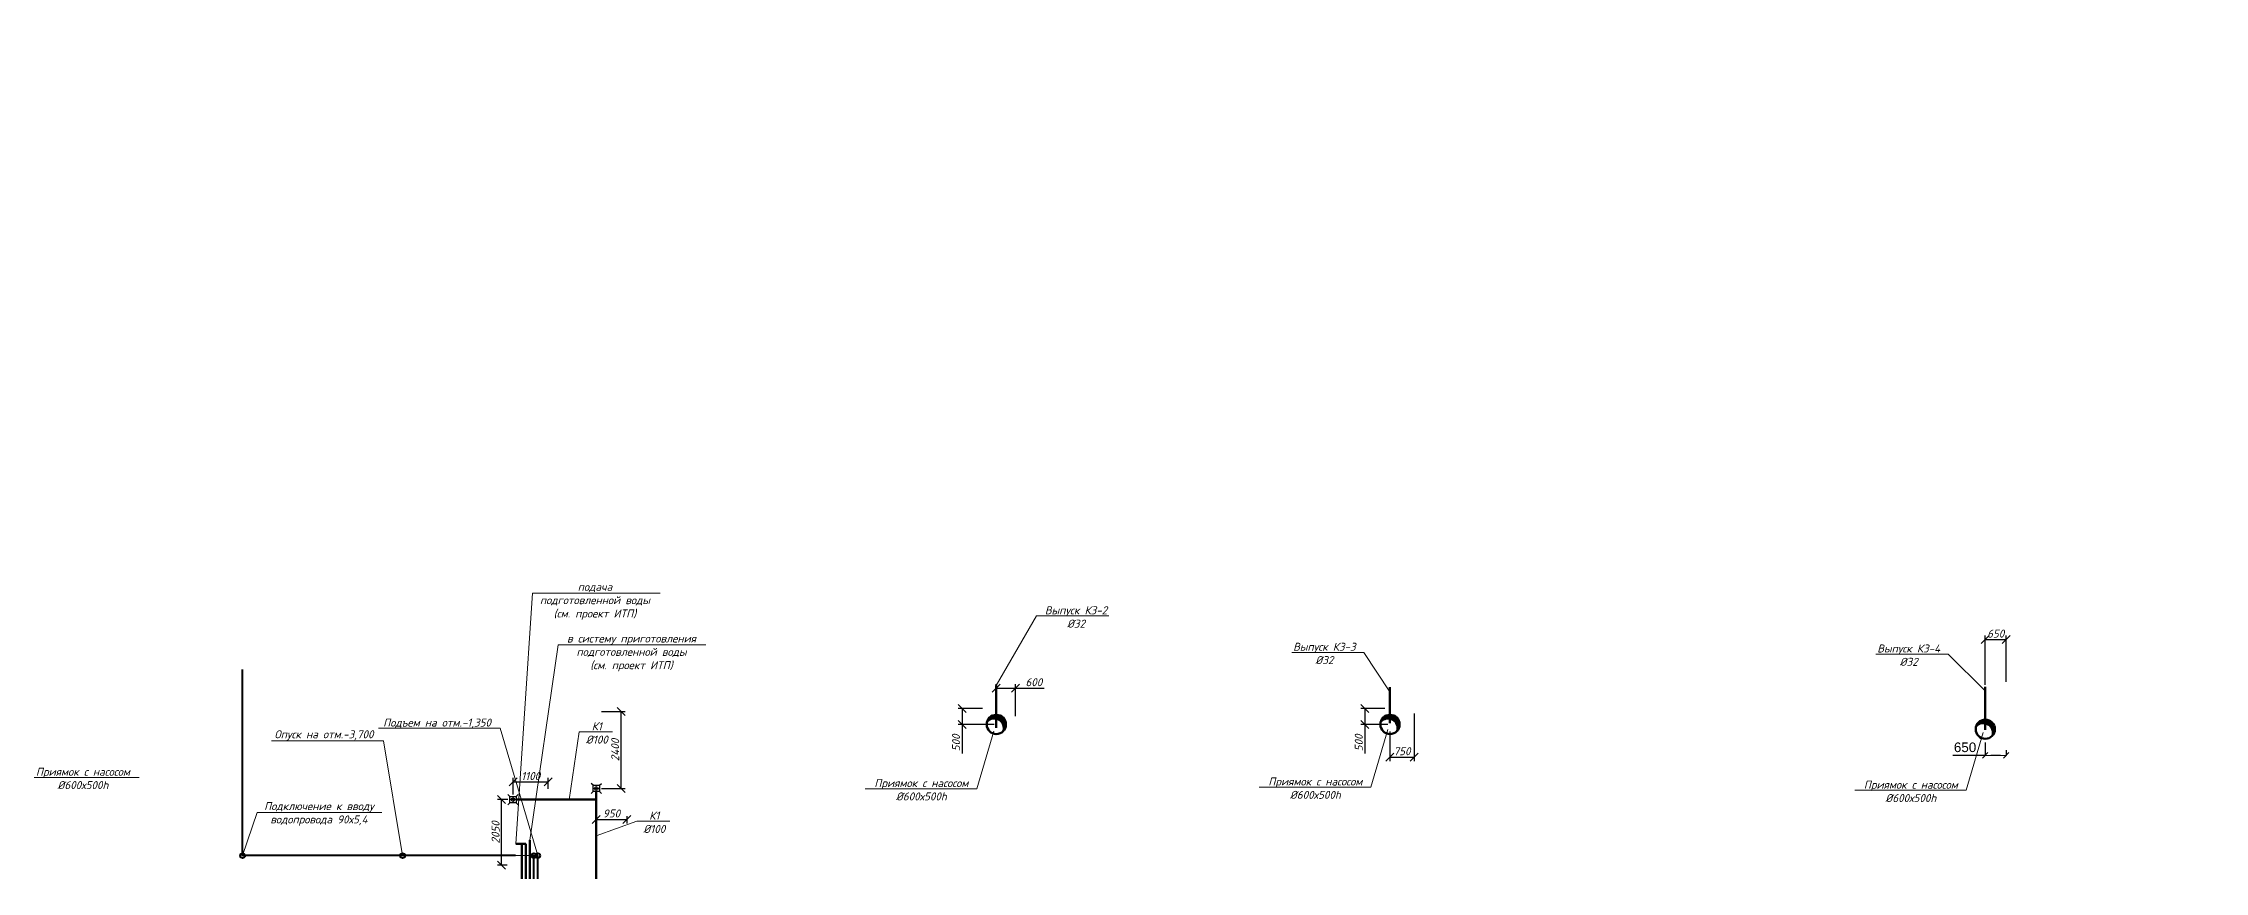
# Model space of a CAD drawing. Header units: millimetres. Extents: x -473555 to 660023, y 5037 to 453528.
# Drawn here: x 28956 to 96494, y 150971 to 176858 of the extents above; entities that cross this region are included whole.
import ezdxf
from ezdxf import colors
from ezdxf.entities.mleader import LeaderData, LeaderLine
from ezdxf.math import Vec2, Vec3

# ---------------------------------------------------------------- set-up
doc = ezdxf.new("R2010")
doc.units = ezdxf.units.MM
for name, color, linetype, lineweight in [('ВК_B1', 5, 'Continuous', 40), ('ВК_K1', 34, 'Continuous', 50), ('ВК_T3', 1, 'Continuous', 50), ('ВК_T4', 30, 'Continuous', 50), ('ВК_К3', 4, 'Continuous', 60), ('ВК_К3_насос', 4, 'Continuous', 50)]:
    doc.layers.add(name, color=color, linetype=linetype, lineweight=lineweight)
for name, color, linetype in [('ВК_text', 102, 'Continuous'), ('ВК_В1_текст', 5, 'Continuous'), ('ВК_К1_размер', 102, 'Continuous'), ('ВК_К1_текст', 34, 'Continuous'), ('ВК_К3_текст', 4, 'Continuous'), ('ВК_сантехника', 140, 'Continuous'), ('ВК_Т4_текст', 30, 'Continuous'), ('ВК_ТЗ_текст', 1, 'Continuous')]:
    doc.layers.add(name, color=color, linetype=linetype)
doc.styles.add('ISOPEUR', font='isocpeui.ttf')
doc.styles.add('ВК_текст_чертеж', font='isocpeur.ttf', dxfattribs={"width": 0.9, "oblique": 15})
doc.styles.add('СГЕНЕРИР_СТИЛЬ_5', font='')
doc.styles.get('СГЕНЕРИР_СТИЛЬ_5').set_extended_font_data('Arial Unicode MS Кириллический')
doc.dimstyles.new('Аннотативный', dxfattribs={"dimscale": 0, "dimtxt": 2.5, "dimasz": 2.5, "dimexe": 1.25, "dimexo": 0.625, "dimtad": 1, "dimdec": 0, "dimtxsty": 'ISOPEUR', "dimblk": 'OBLIQUE', "dimcen": 2.5, "dimclrt": 256, "dimadec": 0, "dimazin": 0, "dimtfac": 1, "dimtdec": 0, "dimtmove": 0, "dimatfit": 3, "dimfxl": 1, "dimtfillclr": 256, "dimarcsym": 0})
doc.dimstyles.new('СГЕНЕРИР_СТИЛЬ__3', dxfattribs={"dimtxt": 300, "dimasz": 171, "dimexe": 0.18, "dimexo": 400, "dimgap": 100, "dimtad": 1, "dimtih": 1, "dimtoh": 1, "dimdec": 0, "dimzin": 0, "dimdsep": 46, "dimtxsty": 'СГЕНЕРИР_СТИЛЬ_5', "dimblk": 'ARROWHEAD_6', "dimcen": 0.09, "dimclrd": 7, "dimclre": 7, "dimclrt": 256, "dimazin": 0, "dimtfac": 1, "dimtdec": 0, "dimtmove": 0, "dimatfit": 3, "dimfxl": 1, "dimtolj": 1, "dimtzin": 0, "dimarcsym": 0})

# ---------------------------------------------------------------- blocks, each defined once
blk = doc.blocks.new('_None')
blk = doc.blocks.new('*U16')
for points in [[(-100, 100), (-159, 159)], [(-100, -100), (-100, 100), (100, 100), (100, -100), (-100, -100)], [(100, 100), (159, 159)], [(-100, -100), (-159, -159)], [(100, -100), (159, -159)]]:
    blk.add_lwpolyline(points)
at = {"lineweight": 20}
blk.add_lwpolyline([(0, 100), (0, -100), (0, 0), (100, 0), (-100, 0)], dxfattribs=at)
blk.add_circle((0, 0), 55)
blk = doc.blocks.new('_Oblique')
at = {"color": 0, "linetype": 'ByBlock', "lineweight": -2}
blk.add_line((-0.5, -0.5), (0.5, 0.5), dxfattribs=at)
blk = doc.blocks.new('*D241')
at = {"layer": 'Defpoints', "color": 0, "transparency": 16777216}
for p in [(43278, 153224), (43536, 153224), (43516, 151175)]:
    blk.add_point(p, dxfattribs=at)
at = {"layer": 'ВК_К1_размер', "color": 0, "lineweight": -2, "transparency": 16777216}
for p, q in [((43473, 153224), (43153, 153224)), ((43278, 151175), (43278, 153224)), ((43454, 151175), (43153, 151175))]:
    blk.add_line(p, q, dxfattribs=at)
at = {"layer": 'ВК_К1_размер', "color": 0, "lineweight": -2, "transparency": 16777216, "xscale": 250, "yscale": 250, "zscale": 250}
for p, rotation in [((43278, 153224), 90), ((43278, 151175), 270)]:
    blk.add_blockref('_Oblique', p, dxfattribs=dict(at, rotation=rotation))
at = {"layer": 'ВК_К1_размер', "transparency": 16777216, "insert": (43090, 152200), "char_height": 250, "attachment_point": 5, "rotation": 90, "style": 'ISOPEUR'}
blk.add_mtext('2050', dxfattribs=at)
blk = doc.blocks.new('*D242')
at = {"layer": 'Defpoints', "color": 0, "transparency": 16777216}
for p in [(43636, 153324), (44736, 153776), (44736, 153497)]:
    blk.add_point(p, dxfattribs=at)
at = {"layer": 'ВК_К1_размер', "color": 0, "lineweight": -2, "transparency": 16777216}
for p, q in [((43636, 153387), (43636, 153901)), ((43636, 153776), (44736, 153776)), ((44736, 153559), (44736, 153901))]:
    blk.add_line(p, q, dxfattribs=at)
at = {"layer": 'ВК_К1_размер', "color": 0, "lineweight": -2, "transparency": 16777216, "xscale": 250, "yscale": 250, "zscale": 250, "rotation": 180}
blk.add_blockref('_Oblique', (43636, 153776), dxfattribs=at)
at = {"layer": 'ВК_К1_размер', "color": 0, "lineweight": -2, "transparency": 16777216, "xscale": 250, "yscale": 250, "zscale": 250}
blk.add_blockref('_Oblique', (44736, 153776), dxfattribs=at)
at = {"layer": 'ВК_К1_размер', "transparency": 16777216, "insert": (44186, 153963), "char_height": 250, "attachment_point": 5, "style": 'ISOPEUR'}
blk.add_mtext('1100', dxfattribs=at)
blk = doc.blocks.new('*D243')
at = {"layer": 'Defpoints', "color": 0, "transparency": 16777216}
for p in [(46336, 155975), (47015, 155975), (46336, 153574)]:
    blk.add_point(p, dxfattribs=at)
at = {"layer": 'ВК_К1_размер', "color": 0, "lineweight": -2, "transparency": 16777216}
for p, q in [((46398, 155975), (47140, 155975)), ((47015, 153574), (47015, 155975)), ((46398, 153574), (47140, 153574))]:
    blk.add_line(p, q, dxfattribs=at)
at = {"layer": 'ВК_К1_размер', "color": 0, "lineweight": -2, "transparency": 16777216, "xscale": 250, "yscale": 250, "zscale": 250}
for p, rotation in [((47015, 155975), 90), ((47015, 153574), 270)]:
    blk.add_blockref('_Oblique', p, dxfattribs=dict(at, rotation=rotation))
at = {"layer": 'ВК_К1_размер', "transparency": 16777216, "insert": (46827, 154775), "char_height": 250, "attachment_point": 5, "rotation": 90, "style": 'ISOPEUR'}
blk.add_mtext('2400', dxfattribs=at)
blk = doc.blocks.new('*D244')
at = {"layer": 'Defpoints', "color": 0, "transparency": 16777216}
for p in [(46236, 152771), (47186, 152771), (47186, 152604)]:
    blk.add_point(p, dxfattribs=at)
at = {"layer": 'ВК_К1_размер', "color": 0, "lineweight": -2, "transparency": 16777216}
for p, q in [((46236, 152709), (46236, 152479)), ((47186, 152709), (47186, 152479)), ((46236, 152604), (47186, 152604))]:
    blk.add_line(p, q, dxfattribs=at)
at = {"layer": 'ВК_К1_размер', "color": 0, "lineweight": -2, "transparency": 16777216, "xscale": 250, "yscale": 250, "zscale": 250, "rotation": 180}
blk.add_blockref('_Oblique', (46236, 152604), dxfattribs=at)
at = {"layer": 'ВК_К1_размер', "color": 0, "lineweight": -2, "transparency": 16777216, "xscale": 250, "yscale": 250, "zscale": 250}
blk.add_blockref('_Oblique', (47186, 152604), dxfattribs=at)
at = {"layer": 'ВК_К1_размер', "transparency": 16777216, "insert": (46711, 152792), "char_height": 250, "attachment_point": 5, "style": 'ISOPEUR'}
blk.add_mtext('950', dxfattribs=at)
blk = doc.blocks.new('ARROWHEAD_6')
at = {"color": 0, "linetype": 'Continuous', "lineweight": 0}
for p, q in [((0, 0), (-1, 0)), ((-0.5, -0.5), (0.5, 0.5))]:
    blk.add_line(p, q, dxfattribs=at)
blk = doc.blocks.new('*D331')
at = {"layer": 'Defpoints', "color": 0, "transparency": 16777216}
for p in [(89635, 155406), (90286, 155175), (89635, 154608)]:
    blk.add_point(p, dxfattribs=at)
at = {"layer": 'ВК_К1_размер', "color": 7, "lineweight": -2, "transparency": 16777216}
for p, q in [((89635, 155006), (89635, 154608)), ((90286, 154775), (90286, 154608)), ((89635, 154608), (88619, 154608)), ((90115, 154608), (89806, 154608))]:
    blk.add_line(p, q, dxfattribs=at)
at = {"layer": 'ВК_К1_размер', "color": 7, "lineweight": -2, "transparency": 16777216, "xscale": 171, "yscale": 171, "zscale": 171, "rotation": 180}
blk.add_blockref('ARROWHEAD_6', (89635, 154608), dxfattribs=at)
at = {"layer": 'ВК_К1_размер', "color": 7, "lineweight": -2, "transparency": 16777216, "xscale": 171, "yscale": 171, "zscale": 171}
blk.add_blockref('ARROWHEAD_6', (90286, 154608), dxfattribs=at)
at = {"layer": 'ВК_К1_размер', "transparency": 16777216, "insert": (89004, 154858), "char_height": 300, "attachment_point": 5, "style": 'СГЕНЕРИР_СТИЛЬ_5'}
blk.add_mtext('\\A1;650', dxfattribs=at)
blk = doc.blocks.new('*D353')
at = {"layer": 'Defpoints', "color": 0, "transparency": 16777216}
for p in [(59336, 156705), (58735, 156570), (59336, 155766)]:
    blk.add_point(p, dxfattribs=at)
at = {"layer": 'ВК_К1_размер', "color": 0, "lineweight": -2, "transparency": 16777216}
for p, q in [((58735, 156633), (58735, 156830)), ((58735, 156705), (59336, 156705)), ((59336, 155828), (59336, 156830)), ((59336, 156705), (60230, 156705))]:
    blk.add_line(p, q, dxfattribs=at)
at = {"layer": 'ВК_К1_размер', "color": 0, "lineweight": -2, "transparency": 16777216, "xscale": 250, "yscale": 250, "zscale": 250, "rotation": 180}
blk.add_blockref('_Oblique', (58735, 156705), dxfattribs=at)
at = {"layer": 'ВК_К1_размер', "color": 0, "lineweight": -2, "transparency": 16777216, "xscale": 250, "yscale": 250, "zscale": 250}
blk.add_blockref('_Oblique', (59336, 156705), dxfattribs=at)
at = {"layer": 'ВК_К1_размер', "transparency": 16777216, "insert": (59908, 156893), "char_height": 250, "attachment_point": 5, "style": 'ISOPEUR'}
blk.add_mtext('600', dxfattribs=at)
blk = doc.blocks.new('*D354')
at = {"layer": 'Defpoints', "color": 0, "transparency": 16777216}
for p in [(71035, 155416), (71786, 155975), (71786, 154547)]:
    blk.add_point(p, dxfattribs=at)
at = {"layer": 'ВК_К1_размер', "color": 0, "lineweight": -2, "transparency": 16777216}
for p, q in [((71035, 155353), (71035, 154422)), ((71786, 155912), (71786, 154422)), ((71035, 154547), (71786, 154547))]:
    blk.add_line(p, q, dxfattribs=at)
at = {"layer": 'ВК_К1_размер', "color": 0, "lineweight": -2, "transparency": 16777216, "xscale": 250, "yscale": 250, "zscale": 250, "rotation": 180}
blk.add_blockref('_Oblique', (71035, 154547), dxfattribs=at)
at = {"layer": 'ВК_К1_размер', "color": 0, "lineweight": -2, "transparency": 16777216, "xscale": 250, "yscale": 250, "zscale": 250}
blk.add_blockref('_Oblique', (71786, 154547), dxfattribs=at)
at = {"layer": 'ВК_К1_размер', "transparency": 16777216, "insert": (71411, 154737), "char_height": 250, "attachment_point": 5, "style": 'ISOPEUR'}
blk.add_mtext('750', dxfattribs=at)
blk = doc.blocks.new('*D355')
at = {"layer": 'Defpoints', "color": 0, "transparency": 16777216}
for p in [(90286, 158223), (89635, 156753), (90286, 156847)]:
    blk.add_point(p, dxfattribs=at)
at = {"layer": 'ВК_К1_размер', "color": 0, "lineweight": -2, "transparency": 16777216}
for p, q in [((89635, 156815), (89635, 158348)), ((89635, 158223), (90286, 158223)), ((90286, 156910), (90286, 158348))]:
    blk.add_line(p, q, dxfattribs=at)
at = {"layer": 'ВК_К1_размер', "color": 0, "lineweight": -2, "transparency": 16777216, "xscale": 250, "yscale": 250, "zscale": 250, "rotation": 180}
blk.add_blockref('_Oblique', (89635, 158223), dxfattribs=at)
at = {"layer": 'ВК_К1_размер', "color": 0, "lineweight": -2, "transparency": 16777216, "xscale": 250, "yscale": 250, "zscale": 250}
blk.add_blockref('_Oblique', (90286, 158223), dxfattribs=at)
at = {"layer": 'ВК_К1_размер', "transparency": 16777216, "insert": (89960, 158411), "char_height": 250, "attachment_point": 5, "style": 'ISOPEUR'}
blk.add_mtext('650', dxfattribs=at)
blk = doc.blocks.new('*D440')
at = {"layer": 'Defpoints', "color": 0, "transparency": 16777216}
for p in [(57665, 156075), (58362, 156075), (58735, 155575)]:
    blk.add_point(p, dxfattribs=at)
at = {"layer": 'ВК_К1_размер', "color": 0, "lineweight": -2, "transparency": 16777216}
for p, q in [((58299, 156075), (57540, 156075)), ((57665, 156075), (57665, 155575)), ((58673, 155575), (57540, 155575)), ((57665, 155575), (57665, 154669))]:
    blk.add_line(p, q, dxfattribs=at)
at = {"layer": 'ВК_К1_размер', "color": 0, "lineweight": -2, "transparency": 16777216, "xscale": 250, "yscale": 250, "zscale": 250}
for p, rotation in [((57665, 156075), 90), ((57665, 155575), 270)]:
    blk.add_blockref('_Oblique', p, dxfattribs=dict(at, rotation=rotation))
at = {"layer": 'ВК_К1_размер', "transparency": 16777216, "insert": (57478, 154997), "char_height": 250, "attachment_point": 5, "rotation": 90, "style": 'ISOPEUR'}
blk.add_mtext('500', dxfattribs=at)
blk = doc.blocks.new('*D441')
at = {"layer": 'Defpoints', "color": 0, "transparency": 16777216}
for p in [(70248, 156075), (70941, 156075), (71035, 155575)]:
    blk.add_point(p, dxfattribs=at)
at = {"layer": 'ВК_К1_размер', "color": 0, "lineweight": -2, "transparency": 16777216}
for p, q in [((70878, 156075), (70123, 156075)), ((70248, 156075), (70248, 155575)), ((70973, 155575), (70123, 155575)), ((70248, 155575), (70248, 154669))]:
    blk.add_line(p, q, dxfattribs=at)
at = {"layer": 'ВК_К1_размер', "color": 0, "lineweight": -2, "transparency": 16777216, "xscale": 250, "yscale": 250, "zscale": 250}
for p, rotation in [((70248, 156075), 90), ((70248, 155575), 270)]:
    blk.add_blockref('_Oblique', p, dxfattribs=dict(at, rotation=rotation))
at = {"layer": 'ВК_К1_размер', "transparency": 16777216, "insert": (70060, 154997), "char_height": 250, "attachment_point": 5, "rotation": 90, "style": 'ISOPEUR'}
blk.add_mtext('500', dxfattribs=at)

msp = doc.modelspace()

# ---------------------------------------------------------------- linework, layer by layer
at = {"layer": 'ВК_B1'}
for p, q in [((44202.9, 151474.9), (44152.9, 151474.9)), ((44202.9, 151474.9), (44282.5, 151474.9)), ((44283.3, 145578.1), (44283.3, 151474.9)), ((44408.3, 145649.9), (44408.3, 151474.9))]:
    msp.add_line(p, q, dxfattribs=at)
msp.add_lwpolyline([(43715.9, 151474.9), (35185.7, 151474.9), (35185.7, 157287)], dxfattribs=at)
for centre in [(35185.7, 151474.9), (40185.7, 151474.9), (44283.3, 151474.9), (44408.3, 151474.9)]:
    msp.add_circle(centre, 75, dxfattribs=at)
at = {"layer": 'ВК_K1'}
for p, q in [((46235.8, 137524.9), (46235.7, 153473.5)), ((46235.7, 153224.5), (43735.7, 153224.5))]:
    msp.add_line(p, q, dxfattribs=at)
at = {"layer": 'ВК_T3'}
for p, q in [((44033.3, 151845.2), (43726.1, 151845.2)), ((43908.3, 151845.2), (43907, 145948.1)), ((44033.3, 145399.9), (44033.3, 151845.2))]:
    msp.add_line(p, q, dxfattribs=at)
at = {"layer": 'ВК_T4'}
msp.add_line((44158.3, 145524.9), (44158.3, 151956), dxfattribs=at)
at = {"layer": 'ВК_К3'}
for p, q in [((58735.5, 155469.8), (58735.5, 156789.6)), ((71035.3, 155617.4), (71035.3, 156735.5)), ((89635.2, 155405.8), (89635.2, 156752.6))]:
    msp.add_line(p, q, dxfattribs=at)
at = {"layer": 'ВК_К3_насос', "flags": 128}
msp.add_lwpolyline([(89900.9, 155286.7), (89790.9, 155587.1), (89497.4, 155692.3)], dxfattribs=at)
at = {"layer": 'ВК_К3_насос'}
for centre in [(58735.5, 155574.8), (71035.3, 155574.6), (89635.2, 155425.9)]:
    msp.add_circle(centre, 300, dxfattribs=at)
for centre in [(58669.3, 155460.6), (58682.9, 155496.6), (58698.6, 155523.7), (58716.7, 155544), (58723.4, 155555.2), (70973, 155458.9), (70986.5, 155495), (71002.3, 155522), (71020.4, 155542.3), (71027.1, 155553.5), (89572, 155317.7), (89585.5, 155353.7), (89601.3, 155380.8), (89619.4, 155401.1), (89626.1, 155412.3)]:
    msp.add_arc(centre, 300, 341.773115, 137.673003, dxfattribs=at)

# ---------------------------------------------------------------- block references
at = {"layer": 'ВК_сантехника', "rotation": 270}
for p in [(43635.7, 153224.5), (46235.7, 153574.5)]:
    msp.add_blockref('*U16', p, dxfattribs=at)

# ---------------------------------------------------------------- dimensions: what is measured, and where the dimension line sits
at = {"layer": 'ВК_К1_размер'}
for base, p1, p2, picture, middle in [((90285.5, 158223.2), (89635.2, 156752.6), (90285.5, 156847.4), '*D355', (89960.4, 158410.7)), ((59335.7, 156705.4), (58735.5, 156570.4), (59335.7, 155765.7), '*D353', (59908, 156892.9)), ((44735.7, 153775.7), (43635.7, 153324.5), (44735.7, 153496.5), '*D242', (44185.7, 153963.2)), ((47185.7, 152604.5), (46235.8, 152771), (47185.7, 152771), '*D244', (46710.8, 152792))]:
    dim = msp.add_linear_dim(base=base, p1=p1, p2=p2, dimstyle='Аннотативный', override={"dimscale": 0, "dimtix": 0, "dimtofl": 1, "dimtmove": 0, "dimatfit": 3}, dxfattribs=at)
    dim.commit()
    dim.dimension.update_dxf_attribs({"geometry": picture, "text_midpoint": middle})
for base, p1, p2, picture, middle in [((47014.9, 155974.9), (46335.7, 153574.5), (46335.7, 155974.9), '*D243', (46827.4, 154774.7)), ((43278, 153224.5), (43516.5, 151174.9), (43535.7, 153224.5), '*D241', (43090.5, 152199.7))]:
    dim = msp.add_linear_dim(base=base, p1=p1, p2=p2, angle=90, dimstyle='Аннотативный', override={"dimscale": 0, "dimtix": 0, "dimtofl": 1, "dimtmove": 0, "dimatfit": 3}, dxfattribs=at)
    dim.commit()
    dim.dimension.update_dxf_attribs({"geometry": picture, "text_midpoint": middle})
for base, p1, p2, picture, middle in [((57665.5, 156074.9), (58735.5, 155574.8), (58361.8, 156074.9), '*D440', (57665.5, 154996.8)), ((70247.7, 156074.9), (71035.3, 155574.6), (70940.5, 156074.9), '*D441', (70247.7, 154996.6))]:
    dim = msp.add_linear_dim(base=base, p1=p1, p2=p2, angle=90, dimstyle='Аннотативный', override={"dimscale": 0, "dimtix": 0, "dimtofl": 1, "dimtmove": 0, "dimatfit": 3}, dxfattribs=at)
    dim.commit()
    dim.dimension.update_dxf_attribs({"geometry": picture, "text_midpoint": middle, "dimtype": 128})
dim = msp.add_linear_dim(base=(71785.7, 154547.4), p1=(71035.3, 155415.6), p2=(71785.7, 155974.9), dimstyle='Аннотативный', override={"dimscale": 0, "dimtix": 0, "dimtofl": 1, "dimtmove": 0, "dimatfit": 3}, dxfattribs=at)
dim.commit()
dim.dimension.update_dxf_attribs({"geometry": '*D354', "text_midpoint": (71410.5, 154547.4), "dimtype": 128})
dim = msp.add_linear_dim(base=(89635.2, 154607.8), p1=(90285.5, 155174.9), p2=(89635.2, 155405.8), dimstyle='СГЕНЕРИР_СТИЛЬ__3', dxfattribs=at)
dim.commit()
dim.dimension.update_dxf_attribs({"geometry": '*D331', "text_midpoint": (89004.2, 154607.8), "dimtype": 160})

# ---------------------------------------------------------------- leaders
at = {"layer": 'ВК_text', "color": 1}
ml = msp.add_multileader_mtext('Standard', dxfattribs=at)
ml.set_content('Подъем под перекрытие в декоративной отделке колонны', color=1, style='ВК_текст_чертеж')
ml.set_leader_properties()
ml.build(insert=Vec2(0, 0))
ml.multileader.update_dxf_attribs({"arrow_head_size": 400, "scale": 100})
ctx = ml.context
ctx.base_point, ctx.scale, ctx.char_height, ctx.arrow_head_size, ctx.landing_gap_size, ctx.plane_origin = Vec3(247404.5, 176655), 100, 400, 400, 200, Vec3(253466.3, 170463.9)
ctx.text_align_type = 2
notes = []
notes.append((ctx, [(1, (1, 1, 0), (254561.7, 176655), (-1, 0), 800, [(0, [(256744.2, 165399.9), (257344.2, 165678)], 0, [])])]))
ctx.mtext.insert, ctx.mtext.width, ctx.mtext.alignment, ctx.mtext.flow_direction = Vec3(253561.7, 176855), 7226.784, 3, 5
ml = msp.add_multileader_mtext('Standard', dxfattribs=at)
ml.set_content('Эти трубы можно вынести за ось 5 в следующее помещение, чтобы не делать фальшстену в этом помещении', color=1, style='ВК_текст_чертеж')
ml.set_leader_properties()
ml.build(insert=Vec2(0, 0))
ml.multileader.update_dxf_attribs({"arrow_head_size": 400, "scale": 100})
ctx = ml.context
ctx.base_point, ctx.scale, ctx.char_height, ctx.arrow_head_size, ctx.landing_gap_size, ctx.plane_origin = Vec3(242066.2, 172733.8), 100, 400, 400, 200, Vec3(249028, 166542.7)
ctx.text_align_type = 2
notes.append((ctx, [(1, (1, 1, 0), (250123.3, 172733.8), (-1, 0), 800, [(2, [(251881.7, 163703.1)], 0, [])])]))
ctx.mtext.insert, ctx.mtext.width, ctx.mtext.alignment, ctx.mtext.flow_direction = Vec3(249123.3, 172963.8), 7226.784, 3, 5
at = {"layer": 'ВК_В1_текст', "linetype": 'Continuous'}
ml = msp.add_multileader_mtext('Standard', dxfattribs=at)
ml.set_content('Опуск на отм.-3,700', color=256, style='ISOPEUR')
ml.set_leader_properties(lineweight=15)
ml.set_arrow_properties(name='NONE')
ml.build(insert=Vec2(0, 0))
ml.multileader.update_dxf_attribs({"text_left_attachment_type": 6, "text_right_attachment_type": 6, "dogleg_length": 0.1, "arrow_head_size": 400, "scale": 100})
ctx = ml.context
ctx.base_point, ctx.scale, ctx.char_height, ctx.arrow_head_size, ctx.landing_gap_size, ctx.plane_origin = Vec3(35882.7, 155065.9), 100, 250, 400, 200, Vec3(34005.2, 144932.8)
ctx.left_attachment, ctx.right_attachment, ctx.text_align_type = 6, 6, 1
notes.append((ctx, [(0, (1, 1, 0), (39582.8, 155065.9), (-1, 0), 10, [(0, [(40185.7, 151474.9)], 0, [])])]))
ctx.mtext.insert, ctx.mtext.alignment, ctx.mtext.flow_direction = Vec3(37727.7, 155390.9), 2, 5
ml = msp.add_multileader_mtext('Standard', dxfattribs=at)
ml.set_content('Подъем на отм.-1,350', color=256, style='ISOPEUR')
ml.set_leader_properties(lineweight=15)
ml.set_arrow_properties(name='NONE')
ml.build(insert=Vec2(0, 0))
ml.multileader.update_dxf_attribs({"text_left_attachment_type": 6, "text_right_attachment_type": 6, "dogleg_length": 0.1, "arrow_head_size": 400, "scale": 100})
ctx = ml.context
ctx.base_point, ctx.scale, ctx.char_height, ctx.arrow_head_size, ctx.landing_gap_size, ctx.plane_origin = Vec3(39298.6, 155456.2), 100, 250, 400, 200, Vec3(35505.2, 144932.8)
ctx.left_attachment, ctx.right_attachment, ctx.text_align_type = 6, 6, 1
notes.append((ctx, [(0, (1, 1, 0), (43233.6, 155456.2), (-1, 0), 10, [(1, [(42583.3, 151474.9), (44408.3, 151474.9)], 0, [])])]))
ctx.mtext.insert, ctx.mtext.alignment, ctx.mtext.flow_direction = Vec3(41261.1, 155756.2), 2, 5
ml = msp.add_multileader_mtext('Standard', dxfattribs=at)
ml.set_content('Подключение к вводу\\Pводопровода 90х5,4', color=256, style='ISOPEUR')
ml.set_leader_properties(lineweight=15)
ml.set_arrow_properties(name='NONE')
ml.build(insert=Vec2(0, 0))
ml.multileader.update_dxf_attribs({"text_left_attachment_type": 6, "text_right_attachment_type": 6, "dogleg_length": 0.1, "arrow_head_size": 400, "scale": 100})
ctx = ml.context
ctx.base_point, ctx.scale, ctx.char_height, ctx.arrow_head_size, ctx.landing_gap_size, ctx.plane_origin = Vec3(35648.9, 152822.7), 100, 250, 400, 200, Vec3(29005.2, 144932.8)
ctx.left_attachment, ctx.right_attachment, ctx.text_align_type = 6, 6, 1
notes.append((ctx, [(1, (1, 1, 0), (35638.9, 152822.7), (1, 0), 10, [(0, [(35185.7, 151474.9)], 0, [])])]))
ctx.mtext.insert, ctx.mtext.alignment, ctx.mtext.flow_direction = Vec3(37570.7, 153147.7), 2, 5
at = {"layer": 'ВК_К1_текст', "linetype": 'Continuous'}
ml = msp.add_multileader_mtext('Standard', dxfattribs=at)
ml.set_content('Лоток канализации\\PВ=300м', color=256, style='ISOPEUR')
ml.set_leader_properties(lineweight=15)
ml.set_arrow_properties(name='NONE')
ml.build(insert=Vec2(0, 0))
ml.multileader.update_dxf_attribs({"text_left_attachment_type": 6, "text_right_attachment_type": 6, "dogleg_length": 0.1, "arrow_head_size": 400, "scale": 100})
ctx = ml.context
ctx.base_point, ctx.scale, ctx.char_height, ctx.arrow_head_size, ctx.landing_gap_size, ctx.plane_origin = Vec3(236233.1, 158897.7), 100, 350, 400, 200, Vec3(247771.2, 150256)
ctx.left_attachment, ctx.right_attachment, ctx.text_align_type = 6, 6, 1
notes.append((ctx, [(1, (1, 1, 0), (241137.5, 158897.7), (-1, 0), 10, [(0, [(244532.1, 162385.7)], 0, [])])]))
ctx.mtext.insert, ctx.mtext.width, ctx.mtext.alignment, ctx.mtext.flow_direction = Vec3(238680.3, 159317.7), 5094.998, 2, 5
ml = msp.add_multileader_mtext('Standard', dxfattribs=at)
ml.set_content('Лоток канализации\\PВ=300м', color=256, style='ISOPEUR')
ml.set_leader_properties(lineweight=15)
ml.set_arrow_properties(name='NONE')
ml.build(insert=Vec2(0, 0))
ml.multileader.update_dxf_attribs({"text_left_attachment_type": 6, "text_right_attachment_type": 6, "dogleg_length": 0.1, "arrow_head_size": 400, "scale": 100})
ctx = ml.context
ctx.base_point, ctx.scale, ctx.char_height, ctx.arrow_head_size, ctx.landing_gap_size, ctx.plane_origin = Vec3(247895.3, 158897.7), 100, 350, 400, 200, Vec3(259433.3, 150256)
ctx.left_attachment, ctx.right_attachment, ctx.text_align_type = 6, 6, 1
notes.append((ctx, [(1, (1, 1, 0), (252799.6, 158897.7), (-1, 0), 10, [(1, [(256194.2, 162385.7), (251944.2, 162171.8)], 0, [])])]))
ctx.mtext.insert, ctx.mtext.width, ctx.mtext.alignment, ctx.mtext.flow_direction = Vec3(250342.4, 159317.7), 5094.998, 2, 5
ml = msp.add_multileader_mtext('Standard', dxfattribs=at)
ml.set_content('Лоток канализации\\PВ=300м', color=256, style='ISOPEUR')
ml.set_leader_properties(lineweight=15)
ml.set_arrow_properties(name='NONE')
ml.build(insert=Vec2(0, 0))
ml.multileader.update_dxf_attribs({"text_left_attachment_type": 6, "text_right_attachment_type": 6, "dogleg_length": 0.1, "arrow_head_size": 400, "scale": 100})
ctx = ml.context
ctx.base_point, ctx.scale, ctx.char_height, ctx.arrow_head_size, ctx.landing_gap_size, ctx.plane_origin = Vec3(259382.9, 158897.7), 100, 350, 400, 200, Vec3(270920.9, 150256)
ctx.left_attachment, ctx.right_attachment, ctx.text_align_type = 6, 6, 1
notes.append((ctx, [(1, (1, 1, 0), (264287.2, 158897.7), (-1, 0), 10, [(1, [(263431.8, 162171.8)], 0, [])])]))
ctx.mtext.insert, ctx.mtext.width, ctx.mtext.alignment, ctx.mtext.flow_direction = Vec3(261830, 159317.7), 5094.998, 2, 5
ml = msp.add_multileader_mtext('Standard', dxfattribs=at)
ml.set_content('Лоток канализации\\PВ=800м', color=256, style='ISOPEUR')
ml.set_leader_properties(lineweight=15)
ml.set_arrow_properties(name='NONE')
ml.build(insert=Vec2(0, 0))
ml.multileader.update_dxf_attribs({"text_left_attachment_type": 6, "text_right_attachment_type": 6, "dogleg_length": 0.1, "arrow_head_size": 400, "scale": 100})
ctx = ml.context
ctx.base_point, ctx.scale, ctx.char_height, ctx.arrow_head_size, ctx.landing_gap_size, ctx.plane_origin = Vec3(270392.1, 158897.7), 100, 350, 400, 200, Vec3(281930.1, 150256)
ctx.left_attachment, ctx.right_attachment, ctx.text_align_type = 6, 6, 1
notes.append((ctx, [(1, (1, 1, 0), (275296.4, 158897.7), (-1, 0), 10, [(1, [(275594, 162423.1)], 0, [])])]))
ctx.mtext.insert, ctx.mtext.width, ctx.mtext.alignment, ctx.mtext.flow_direction = Vec3(272839.2, 159317.7), 5094.998, 2, 5
ml = msp.add_multileader_mtext('Standard', dxfattribs=at)
ml.set_content('К1\\P%%C100', color=256, style='ISOPEUR')
ml.set_leader_properties(lineweight=15)
ml.set_arrow_properties(name='NONE')
ml.build(insert=Vec2(0, 0))
ml.multileader.update_dxf_attribs({"text_left_attachment_type": 6, "text_right_attachment_type": 6, "dogleg_length": 0.1, "arrow_head_size": 400, "scale": 100})
ctx = ml.context
ctx.base_point, ctx.scale, ctx.char_height, ctx.arrow_head_size, ctx.landing_gap_size, ctx.plane_origin = Vec3(45714.1, 155341.7), 100, 250, 400, 200, Vec3(50355.9, 145720.4)
ctx.left_attachment, ctx.right_attachment, ctx.text_align_type = 6, 6, 1
notes.append((ctx, [(0, (1, 1, 0), (45704.1, 155341.7), (1, 0), 10, [(0, [(45391.3, 153223.5)], 0, [])])]))
ctx.mtext.insert, ctx.mtext.width, ctx.mtext.alignment, ctx.mtext.flow_direction = Vec3(46253.6, 155641.7), 769.735, 2, 5
ml = msp.add_multileader_mtext('Standard', dxfattribs=at)
ml.set_content('К1\\P%%C100', color=256, style='ISOPEUR')
ml.set_leader_properties(lineweight=15)
ml.set_arrow_properties(name='NONE')
ml.build(insert=Vec2(0, 0))
ml.multileader.update_dxf_attribs({"text_left_attachment_type": 6, "text_right_attachment_type": 6, "dogleg_length": 0.1, "arrow_head_size": 400, "scale": 100})
ctx = ml.context
ctx.base_point, ctx.scale, ctx.char_height, ctx.arrow_head_size, ctx.landing_gap_size, ctx.plane_origin = Vec3(47509.4, 152550.3), 100, 250, 400, 200, Vec3(55232.3, 143908.6)
ctx.left_attachment, ctx.right_attachment, ctx.text_align_type = 6, 6, 1
notes.append((ctx, [(0, (1, 1, 0), (47499.4, 152550.3), (1, 0), 10, [(0, [(46235.8, 152096.7)], 0, [])])]))
ctx.mtext.insert, ctx.mtext.width, ctx.mtext.alignment, ctx.mtext.flow_direction = Vec3(48049, 152850.3), 769.735, 2, 5
at = {"layer": 'ВК_К3_текст', "linetype": 'Continuous'}
ml = msp.add_multileader_mtext('Standard', dxfattribs=at)
ml.set_content('Выпуск К3-2\\P%%C32', color=256, style='ISOPEUR')
ml.set_leader_properties(lineweight=15)
ml.set_arrow_properties(name='NONE')
ml.build(insert=Vec2(0, 0))
ml.multileader.update_dxf_attribs({"text_left_attachment_type": 6, "text_right_attachment_type": 6, "dogleg_length": 0.1, "arrow_head_size": 400, "scale": 100})
ctx = ml.context
ctx.base_point, ctx.scale, ctx.char_height, ctx.arrow_head_size, ctx.landing_gap_size, ctx.plane_origin = Vec3(59999.1, 158965), 100, 250, 400, 200, Vec3(64641, 149343.7)
ctx.left_attachment, ctx.right_attachment, ctx.text_align_type = 6, 6, 1
notes.append((ctx, [(0, (1, 1, 0), (59989.1, 158965), (1, 0), 10, [(0, [(58735.5, 156789.6)], 0, [])])]))
ctx.mtext.insert, ctx.mtext.alignment, ctx.mtext.flow_direction = Vec3(61225.9, 159265), 2, 5
ml = msp.add_multileader_mtext('Standard', dxfattribs=at)
ml.set_content('Выпуск К3-3\\P%%C32', color=256, style='ISOPEUR')
ml.set_leader_properties(lineweight=15)
ml.set_arrow_properties(name='NONE')
ml.build(insert=Vec2(0, 0))
ml.multileader.update_dxf_attribs({"text_left_attachment_type": 6, "text_right_attachment_type": 6, "dogleg_length": 0.1, "arrow_head_size": 400, "scale": 100})
ctx = ml.context
ctx.base_point, ctx.scale, ctx.char_height, ctx.arrow_head_size, ctx.landing_gap_size, ctx.plane_origin = Vec3(67758.7, 157826), 100, 250, 400, 200, Vec3(72501.6, 148980.9)
ctx.left_attachment, ctx.right_attachment, ctx.text_align_type = 6, 6, 1
notes.append((ctx, [(1, (1, 1, 0), (70222.1, 157826), (-1, 0), 10, [(0, [(71035.3, 156598)], 0, [])])]))
ctx.mtext.insert, ctx.mtext.alignment, ctx.mtext.flow_direction = Vec3(68985.4, 158126), 2, 5
ml = msp.add_multileader_mtext('Standard', dxfattribs=at)
ml.set_content('Выпуск К3-4\\P%%C32', color=256, style='ISOPEUR')
ml.set_leader_properties(lineweight=15)
ml.set_arrow_properties(name='NONE')
ml.build(insert=Vec2(0, 0))
ml.multileader.update_dxf_attribs({"text_left_attachment_type": 6, "text_right_attachment_type": 6, "dogleg_length": 0.1, "arrow_head_size": 400, "scale": 100})
ctx = ml.context
ctx.base_point, ctx.scale, ctx.char_height, ctx.arrow_head_size, ctx.landing_gap_size, ctx.plane_origin = Vec3(86020.7, 157771.7), 100, 250, 400, 200, Vec3(90754, 148926.6)
ctx.left_attachment, ctx.right_attachment, ctx.text_align_type = 6, 6, 1
notes.append((ctx, [(1, (1, 1, 0), (88474.6, 157771.7), (-1, 0), 10, [(0, [(89635.2, 156621.6)], 0, [])])]))
ctx.mtext.insert, ctx.mtext.alignment, ctx.mtext.flow_direction = Vec3(87242.6, 158071.7), 2, 5
ml = msp.add_multileader_mtext('Standard', dxfattribs=at)
ml.set_content('Приямок с насосом\\P%%C600х500h', color=256, style='ISOPEUR')
ml.set_leader_properties(lineweight=15)
ml.set_arrow_properties(name='NONE')
ml.build(insert=Vec2(0, 0))
ml.multileader.update_dxf_attribs({"text_left_attachment_type": 6, "text_right_attachment_type": 6, "dogleg_length": 0.1, "arrow_head_size": 400, "scale": 100})
ctx = ml.context
ctx.base_point, ctx.scale, ctx.char_height, ctx.arrow_head_size, ctx.landing_gap_size, ctx.plane_origin = Vec3(28475, 153920.6), 100, 250, 400, 200, Vec3(30394, 142880.1)
ctx.left_attachment, ctx.right_attachment, ctx.text_align_type = 6, 6, 1
notes.append((ctx, [(0, (1, 1, 0), (28465, 153920.6), (1, 0), 10, [(0, [(28045, 155372.1)], 0, [])])]))
ctx.mtext.insert, ctx.mtext.alignment, ctx.mtext.flow_direction = Vec3(30196, 154220.6), 2, 5
ml = msp.add_multileader_mtext('Standard', dxfattribs=at)
ml.set_content('Приямок с насосом\\P%%C600х500h', color=256, style='ISOPEUR')
ml.set_leader_properties(lineweight=15)
ml.set_arrow_properties(name='NONE')
ml.build(insert=Vec2(0, 0))
ml.multileader.update_dxf_attribs({"text_left_attachment_type": 6, "text_right_attachment_type": 6, "dogleg_length": 0.1, "arrow_head_size": 400, "scale": 100})
ctx = ml.context
ctx.base_point, ctx.scale, ctx.char_height, ctx.arrow_head_size, ctx.landing_gap_size, ctx.plane_origin = Vec3(54671.7, 153567.2), 100, 250, 400, 200, Vec3(56590.8, 142526.7)
ctx.left_attachment, ctx.right_attachment, ctx.text_align_type = 6, 6, 1
notes.append((ctx, [(1, (1, 1, 0), (58123.8, 153567.2), (-1, 0), 10, [(0, [(58655.7, 155368.7)], 0, [])])]))
ctx.mtext.insert, ctx.mtext.alignment, ctx.mtext.flow_direction = Vec3(56392.8, 153867.2), 2, 5
ml = msp.add_multileader_mtext('Standard', dxfattribs=at)
ml.set_content('Приямок с насосом\\P%%C600х500h', color=256, style='ISOPEUR')
ml.set_leader_properties(lineweight=15)
ml.set_arrow_properties(name='NONE')
ml.build(insert=Vec2(0, 0))
ml.multileader.update_dxf_attribs({"text_left_attachment_type": 6, "text_right_attachment_type": 6, "dogleg_length": 0.1, "arrow_head_size": 400, "scale": 100})
ctx = ml.context
ctx.base_point, ctx.scale, ctx.char_height, ctx.arrow_head_size, ctx.landing_gap_size, ctx.plane_origin = Vec3(66982.2, 153616.1), 100, 250, 400, 200, Vec3(68901.2, 142575.7)
ctx.left_attachment, ctx.right_attachment, ctx.text_align_type = 6, 6, 1
notes.append((ctx, [(1, (1, 1, 0), (70434.3, 153616.1), (-1, 0), 10, [(0, [(70966.1, 155417.6)], 0, [])])]))
ctx.mtext.insert, ctx.mtext.alignment, ctx.mtext.flow_direction = Vec3(68703.2, 153916.1), 2, 5
ml = msp.add_multileader_mtext('Standard', dxfattribs=at)
ml.set_content('Приямок с насосом\\P%%C600х500h', color=256, style='ISOPEUR')
ml.set_leader_properties(lineweight=15)
ml.set_arrow_properties(name='NONE')
ml.build(insert=Vec2(0, 0))
ml.multileader.update_dxf_attribs({"text_left_attachment_type": 6, "text_right_attachment_type": 6, "dogleg_length": 0.1, "arrow_head_size": 400, "scale": 100})
ctx = ml.context
ctx.base_point, ctx.scale, ctx.char_height, ctx.arrow_head_size, ctx.landing_gap_size, ctx.plane_origin = Vec3(85588.1, 153516.2), 100, 250, 400, 200, Vec3(87507.1, 142475.7)
ctx.left_attachment, ctx.right_attachment, ctx.text_align_type = 6, 6, 1
notes.append((ctx, [(1, (1, 1, 0), (89040.1, 153516.2), (-1, 0), 10, [(0, [(89572, 155317.7)], 0, [])])]))
ctx.mtext.insert, ctx.mtext.alignment, ctx.mtext.flow_direction = Vec3(87309.1, 153816.2), 2, 5
at = {"layer": 'ВК_Т4_текст', "linetype": 'Continuous'}
ml = msp.add_multileader_mtext('Standard', dxfattribs=at)
ml.set_content('в систему приготовления \\Pподготовленной воды\\P(см. проект ИТП)', color=256, style='ISOPEUR')
ml.set_leader_properties(lineweight=15)
ml.set_arrow_properties(name='NONE')
ml.build(insert=Vec2(0, 0))
ml.multileader.update_dxf_attribs({"text_left_attachment_type": 6, "text_right_attachment_type": 6, "dogleg_length": 0.1, "arrow_head_size": 400, "scale": 100})
ctx = ml.context
ctx.base_point, ctx.scale, ctx.char_height, ctx.arrow_head_size, ctx.landing_gap_size, ctx.plane_origin = Vec3(45051.7, 158058.3), 100, 250, 400, 200, Vec3(26092.8, 143629.3)
ctx.left_attachment, ctx.right_attachment, ctx.text_align_type = 6, 6, 1
notes.append((ctx, [(1, (1, 1, 0), (45041.7, 158058.3), (1, 0), 10, [(0, [(44158.3, 151956)], 0, [])])]))
ctx.mtext.insert, ctx.mtext.alignment, ctx.mtext.flow_direction = Vec3(47336.7, 158383.3), 2, 5
at = {"layer": 'ВК_ТЗ_текст', "linetype": 'Continuous'}
ml = msp.add_multileader_mtext('Standard', dxfattribs=at)
ml.set_content('подача \\Pподготовленной воды\\P(см. проект ИТП)', color=256, style='ISOPEUR')
ml.set_leader_properties(lineweight=15)
ml.set_arrow_properties(name='NONE')
ml.build(insert=Vec2(0, 0))
ml.multileader.update_dxf_attribs({"text_left_attachment_type": 6, "text_right_attachment_type": 6, "dogleg_length": 0.1, "arrow_head_size": 400, "scale": 100})
ctx = ml.context
ctx.base_point, ctx.scale, ctx.char_height, ctx.arrow_head_size, ctx.landing_gap_size, ctx.plane_origin = Vec3(44253.4, 159673.6), 100, 250, 400, 200, Vec3(25428.6, 143629.3)
ctx.left_attachment, ctx.right_attachment, ctx.text_align_type = 6, 6, 1
notes.append((ctx, [(1, (1, 1, 0), (44243.4, 159673.6), (1, 0), 10, [(0, [(43726.1, 151845.2)], 0, [])])]))
ctx.mtext.insert, ctx.mtext.alignment, ctx.mtext.flow_direction = Vec3(46194.6, 159998.6), 2, 5
for ctx, leaders in notes:
    for number, flags, end, landing, length, lines in leaders:
        leader = LeaderData()
        leader.index, (leader.has_last_leader_line, leader.has_dogleg_vector, leader.attachment_direction) = number, flags
        leader.last_leader_point, leader.dogleg_vector, leader.dogleg_length = Vec3(end), Vec3(landing), length
        for number, points, colour, breaks in lines:
            line = LeaderLine()
            line.index, line.vertices, line.color, line.breaks = number, Vec3.list(points), colors.encode_raw_color(colour), breaks
            leader.lines.append(line)
        ctx.leaders.append(leader)

doc.saveas('drawing.dxf')
